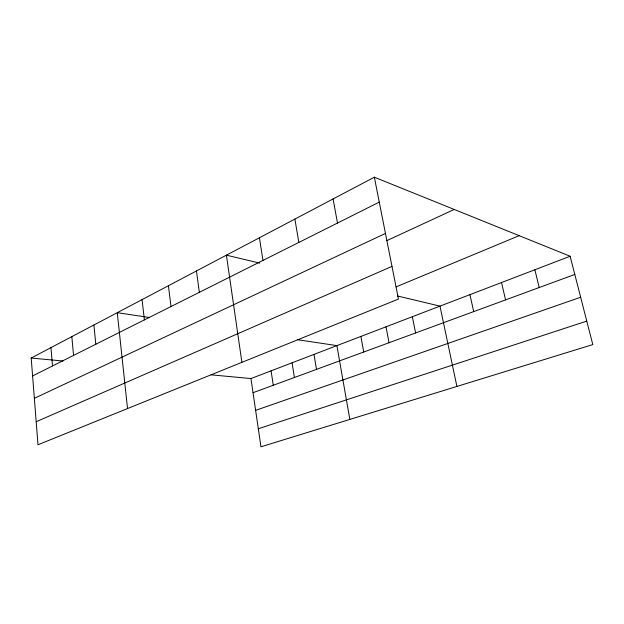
<?xml version="1.0" encoding="UTF-8"?>
<svg xmlns="http://www.w3.org/2000/svg" width="624" height="624" viewBox="0 0 624 624"><rect width="100%" height="100%" fill="white"/><g stroke="black" fill="none" stroke-linecap="round" stroke-linejoin="round"><path stroke-width="0.94" d="M374.345 177.208L398.447 299.068L37.994 444.756L31.2 358.043L374.345 177.208L570.133 256.246L592.8 344.588L260.965 446.792L250.957 378.557L211.06 374.829M32.604 375.937L379.267 202.098M34.359 398.323L385.46 233.423M386.888 240.599L454.233 209.461M36.184 421.723L391.981 266.386M396.068 286.9L519.168 235.669M250.957 378.557L570.133 256.246M253.032 392.699L574.805 274.451M255.622 410.35L580.655 297.25M258.32 428.743L586.771 321.095M31.2 358.043L62.923 361.007M149.651 317.546L117.265 312.686L127.53 408.572M297.835 339.76L336.898 345.618L349.846 419.422M259.662 263.11L226.403 255.177L241.901 362.341M397.426 295.971L439.975 306.119L456.901 386.443M534.877 269.755L539.214 287.531M501.532 282.532L505.565 299.894M469.942 294.637L473.694 311.61M412.331 316.719L415.6 332.959M385.991 326.812L389.048 342.716M360.875 336.43L363.737 352.014M333.083 198.955L337.49 223.049M294.887 219.086L298.834 242.432M313.989 354.401L316.501 369.377M292.063 362.801L294.419 377.489M259.42 237.775L262.961 260.419M271.073 370.843L273.289 385.258M196.466 270.949L199.329 292.328M168.41 285.737L170.999 306.54M142.061 299.621L144.394 319.878M93.896 325.003L95.807 344.245M71.83 336.632L73.554 355.399M50.965 347.63L52.517 365.953"/></g></svg>
